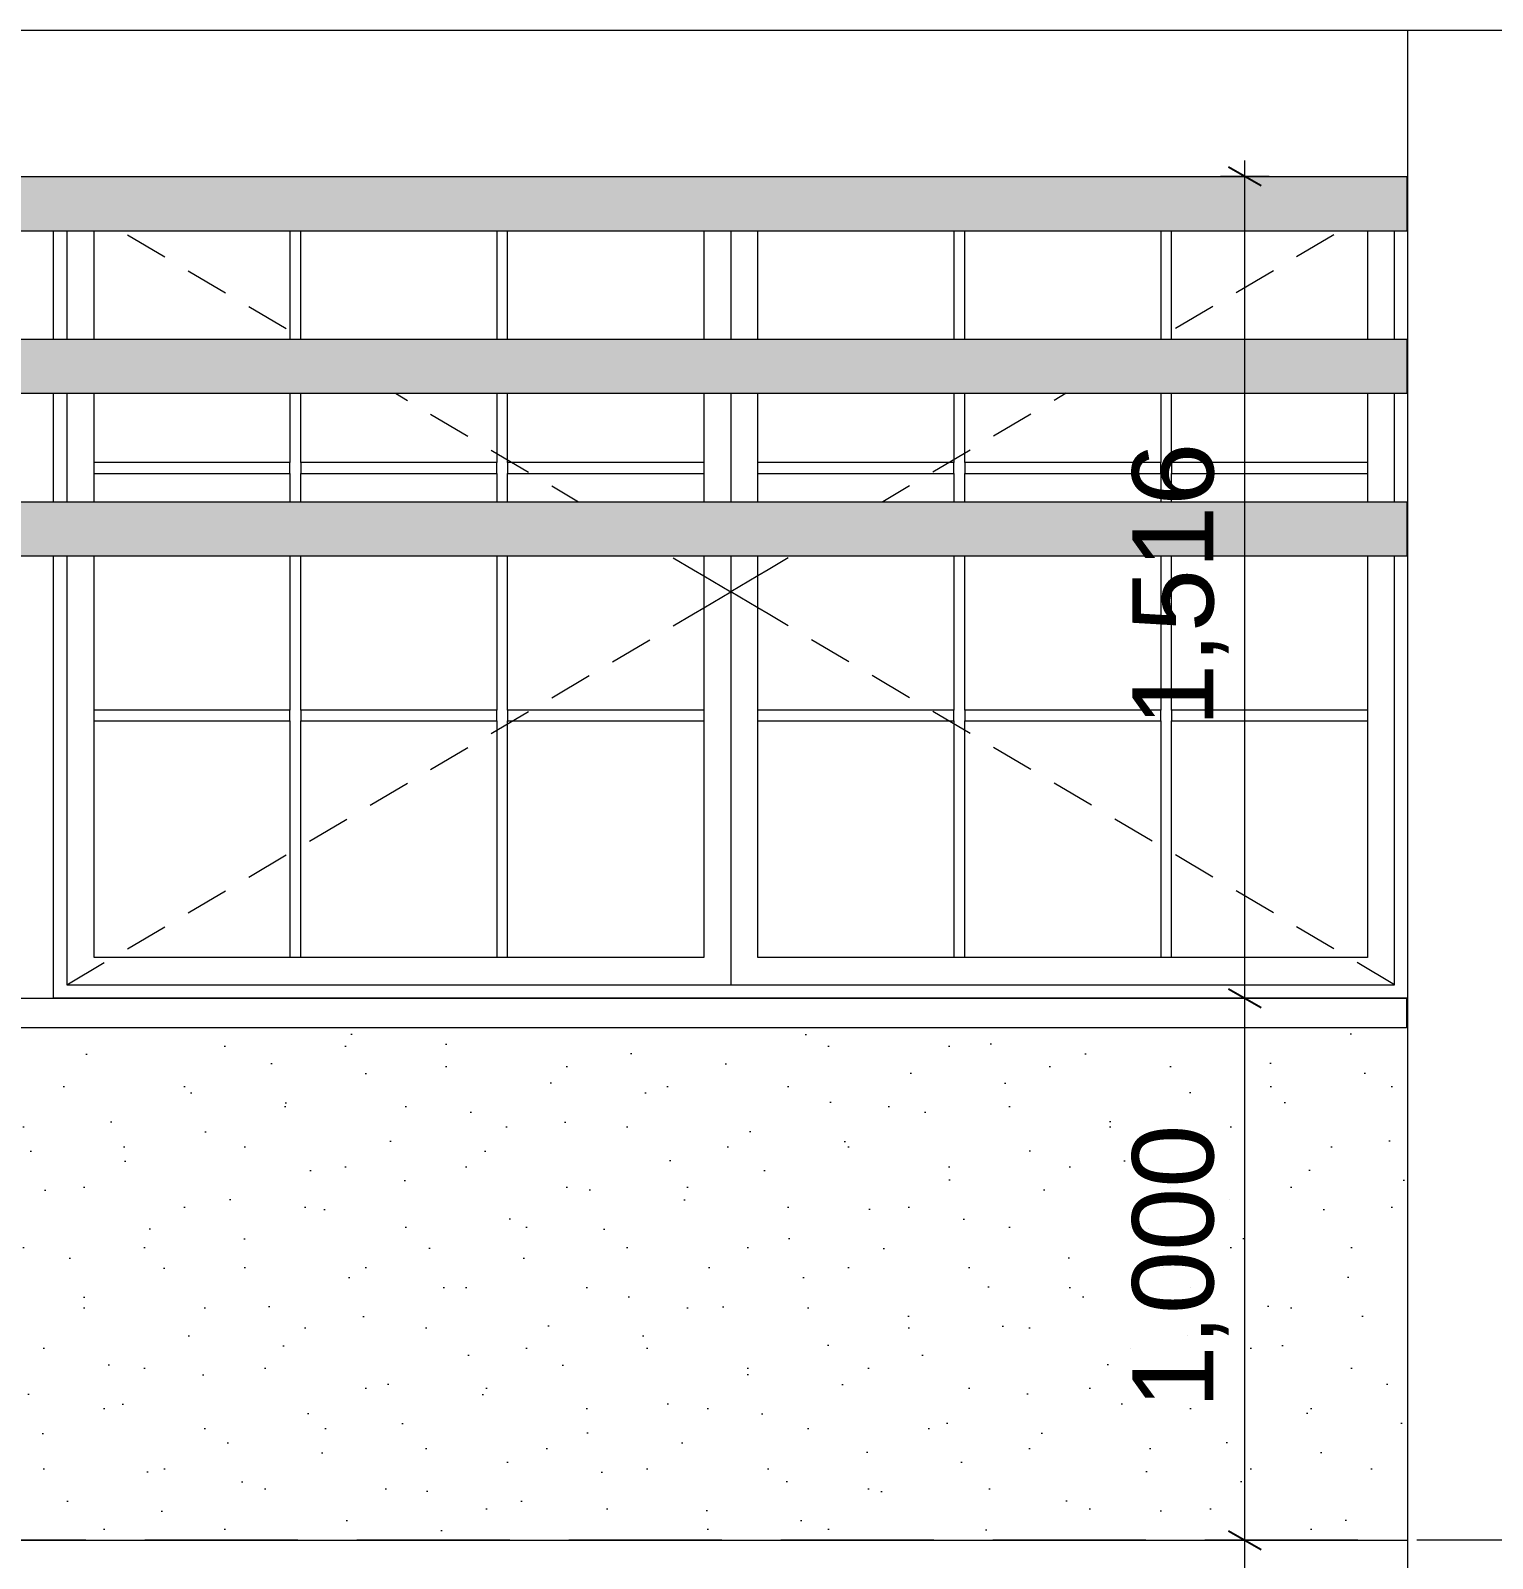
# Model space of a CAD drawing. Header units: millimetres. Extents: x 323482 to 503016, y 8175 to 72038.
# Drawn here: x 458706 to 461403, y 16779 to 19598 of the extents above; entities that cross this region are included whole.
import ezdxf

# ---------------------------------------------------------------- set-up
doc = ezdxf.new("R2010")
doc.units = ezdxf.units.MM
doc.header["$MEASUREMENT"] = 0
doc.linetypes.add('Hidden Line', pattern=[391.222223, 282.222223, -109])
for name, color, linetype, lineweight in [('2D Drafting - General_Pen_No__101', 252, 'Continuous', 13), ('Dimensioning - General_Pen_No__46', 5, 'Continuous', 25), ('Shell - Roof_Pen_No__120', 7, 'Continuous', 13), ('Structural - Bearing_Pen_No__120', 7, 'Continuous', 13)]:
    doc.layers.add(name, color=color, linetype=linetype, lineweight=lineweight)
for name, color, linetype, lineweight, true_color in [('2D Drafting - General_Pen_No__102', 7, 'Continuous', 13, 0xcccccc), ('Dimensioning - General_Pen_No__45', 7, 'Continuous', 25, 0x40a5ff), ('Dimensioning - General_Pen_No__85', 7, 'Continuous', 20, 0x80c2ff), ('Structural - Bearing_Pen_No__83', 7, 'Continuous', 13, 0xff9955)]:
    doc.layers.add(name, color=color, linetype=linetype, lineweight=lineweight, true_color=true_color)
doc.layers.add('Dimensioning - General', color=7, linetype='Continuous')
doc.styles.add('GENERATED_STYLE_1', font='arial.ttf')
doc.dimstyles.new('GENERATED_STYLE__1', dxfattribs={"dimtxt": 150, "dimasz": 45.6, "dimexe": 0.18, "dimexo": 0.0625, "dimgap": 0.09, "dimtad": 1, "dimdec": 0, "dimzin": 0, "dimdsep": 46, "dimtxsty": 'GENERATED_STYLE_1', "dimblk": 'ARROWHEAD_2', "dimblk1": 'ARROWHEAD_2', "dimblk2": 'ARROWHEAD_2', "dimcen": 0.09, "dimse1": 1, "dimse2": 1, "dimclrd": 256, "dimclre": 256, "dimclrt": 5, "dimadec": 0, "dimazin": 0, "dimtfac": 1, "dimtdec": 4, "dimtmove": 0, "dimatfit": 3, "dimfxl": 1, "dimtolj": 1, "dimtzin": 0, "dimarcsym": 0})

# ---------------------------------------------------------------- blocks, each defined once
blk = doc.blocks.new('*D355')
at = {"layer": 'Dimensioning - General_Pen_No__45', "color": 161, "linetype": 'Continuous', "lineweight": 25, "true_color": 0x40a5ff, "transparency": 16777216}
for p, q in [((460916.6, 16829.6), (460976.6, 16794.9)), ((460916.6, 14829.6), (460976.6, 14794.9))]:
    blk.add_line(p, q, dxfattribs=at)
at = {"layer": 'Dimensioning - General_Pen_No__85', "color": 151, "linetype": 'Continuous', "lineweight": 20, "true_color": 0x80c2ff, "transparency": 16777216}
for p, q in [((460991.6, 16812.2), (460901.6, 16812.2)), ((460946.6, 14812.2), (460946.6, 16812.2)), ((460991.6, 14812.2), (460901.6, 14812.2))]:
    blk.add_line(p, q, dxfattribs=at)
at = {"layer": 'Dimensioning - General_Pen_No__46', "color": 5, "lineweight": 25, "transparency": 16777216, "insert": (460916.6, 15554.8), "char_height": 150, "attachment_point": 7, "rotation": 90, "style": 'GENERATED_STYLE_1'}
blk.add_mtext('\\A1;2,000', dxfattribs=at)
blk = doc.blocks.new('ARROWHEAD_2')
at = {"color": 0, "linetype": 'Continuous', "lineweight": 0}
for p, q in [((-0.378, -0.655), (0.378, 0.655)), ((0, 0), (-1, 0))]:
    blk.add_line(p, q, dxfattribs=at)
blk = doc.blocks.new('*D356')
at = {"layer": 'Dimensioning - General_Pen_No__45', "color": 161, "linetype": 'Continuous', "lineweight": 25, "true_color": 0x40a5ff, "transparency": 16777216}
for p, q in [((460916.6, 17829.6), (460976.6, 17794.9)), ((460916.6, 16829.6), (460976.6, 16794.9))]:
    blk.add_line(p, q, dxfattribs=at)
at = {"layer": 'Dimensioning - General_Pen_No__85', "color": 151, "linetype": 'Continuous', "lineweight": 20, "true_color": 0x80c2ff, "transparency": 16777216}
for p, q in [((460991.6, 17812.2), (460901.6, 17812.2)), ((460946.6, 16812.2), (460946.6, 17812.2)), ((460991.6, 16812.2), (460901.6, 16812.2))]:
    blk.add_line(p, q, dxfattribs=at)
at = {"layer": 'Dimensioning - General_Pen_No__46', "color": 5, "lineweight": 25, "transparency": 16777216, "insert": (460916.6, 17054.8), "char_height": 150, "attachment_point": 7, "rotation": 90, "style": 'GENERATED_STYLE_1'}
blk.add_mtext('\\A1;1,000', dxfattribs=at)
blk = doc.blocks.new('*D357')
at = {"layer": 'Dimensioning - General_Pen_No__45', "color": 161, "linetype": 'Continuous', "lineweight": 25, "true_color": 0x40a5ff, "transparency": 16777216}
for p, q in [((460976.6, 19311.2), (460916.6, 19345.8)), ((460916.6, 17829.6), (460976.6, 17794.9))]:
    blk.add_line(p, q, dxfattribs=at)
at = {"layer": 'Dimensioning - General_Pen_No__85', "color": 151, "linetype": 'Continuous', "lineweight": 20, "true_color": 0x80c2ff, "transparency": 16777216}
for p, q in [((460946.6, 19328.5), (460946.6, 19357.8)), ((460991.6, 19328.5), (460901.6, 19328.5)), ((460946.6, 17812.2), (460946.6, 19328.5)), ((460991.6, 17812.2), (460901.6, 17812.2))]:
    blk.add_line(p, q, dxfattribs=at)
at = {"layer": 'Dimensioning - General_Pen_No__46', "color": 5, "lineweight": 25, "transparency": 16777216, "insert": (460916.6, 18313), "char_height": 150, "attachment_point": 7, "rotation": 90, "style": 'GENERATED_STYLE_1'}
blk.add_mtext('\\A1;1,516', dxfattribs=at)

msp = doc.modelspace()

# ---------------------------------------------------------------- hatches: boundary and pattern name
at = {"layer": '2D Drafting - General_Pen_No__101', "linetype": 'Continuous', "lineweight": 13}
h = msp.add_hatch(dxfattribs=at)
h.set_pattern_fill('RENDER', color=252, style=0, pattern_type=2)
h.set_pattern_definition([(45, (0, 350), (-111.36932, 111.36932), [0, -105, 0, -157.5]), (110, (350, 350), (148.00159, 53.86817), [0, -77, 0, -133])])
h.paths.add_polyline_path([(455896.6, 17757.5), (461247.2, 17757.5), (461247.2, 16812.2), (455896.6, 16812.2)])
at = {"layer": '2D Drafting - General_Pen_No__102', "linetype": 'Continuous', "lineweight": 0, "true_color": 0xcccccc}
for points in [[(461245.9, 19328.5), (455895.7, 19328.5), (455895.7, 19228.5), (461245.9, 19228.5)], [(461245.9, 19028.5), (455895.7, 19028.5), (455895.7, 18928.5), (461245.9, 18928.5)], [(461245.9, 18728.5), (455895.7, 18728.5), (455895.7, 18628.5), (461245.9, 18628.5)]]:
    msp.add_hatch(color=254, dxfattribs=at).paths.add_polyline_path(points)

# ---------------------------------------------------------------- linework, layer by layer
at = {"layer": 'Shell - Roof_Pen_No__120', "color": 7, "linetype": 'Continuous', "lineweight": 13}
msp.add_line((475295.4, 19597.9), (449848.4, 19597.9), dxfattribs=at)
at = {"layer": 'Structural - Bearing_Pen_No__120', "color": 7, "linetype": 'Continuous', "lineweight": 13}
for p, q in [((461247.2, 16812.2), (461247.2, 19597.9)), ((455895.7, 19328.5), (461245.9, 19328.5)), ((461245.9, 19228.5), (461245.9, 19328.5)), ((461245.9, 19312.2), (461247.2, 19312.2)), ((455895.7, 19228.5), (461245.9, 19228.5)), ((458748, 19028.5), (458748, 19228.5)), ((458773, 19228.5), (458773, 19028.5)), ((458823, 19028.5), (458823, 19228.5)), ((459184.6, 19228.5), (459184.6, 19028.5)), ((459204.6, 19028.5), (459204.6, 19228.5)), ((459566.3, 19228.5), (459566.3, 19028.5)), ((459586.3, 19028.5), (459586.3, 19228.5)), ((459948, 19228.5), (459948, 19028.5)), ((459998, 19228.5), (459998, 19028.5)), ((460048, 19028.5), (460048, 19228.5)), ((460409.6, 19228.5), (460409.6, 19028.5)), ((460429.6, 19028.5), (460429.6, 19228.5)), ((460791.3, 19228.5), (460791.3, 19028.5)), ((460811.3, 19028.5), (460811.3, 19228.5)), ((461173, 19228.5), (461173, 19028.5)), ((461223, 19028.5), (461223, 19228.5)), ((458884.8, 19221), (458953.7, 19180.3)), ((461111.1, 19221), (461042.2, 19180.3)), ((458996.7, 19154.8), (459065.6, 19114.1)), ((460999.2, 19154.8), (460930.4, 19114.1)), ((459108.6, 19088.6), (459177.4, 19047.9)), ((460887.3, 19088.6), (460818.5, 19047.9)), ((455895.7, 19028.5), (461245.9, 19028.5)), ((461245.9, 18928.5), (461245.9, 19028.5)), ((455895.7, 18928.5), (461245.9, 18928.5)), ((458748, 18728.5), (458748, 18928.5)), ((458773, 18928.5), (458773, 18728.5)), ((458823, 18728.5), (458823, 18928.5)), ((459184.6, 18928.5), (459184.6, 18800.6)), ((459204.6, 18800.6), (459204.6, 18928.5)), ((459379.1, 18928.5), (459401.2, 18915.4)), ((459566.3, 18928.5), (459566.3, 18800.6)), ((459586.3, 18800.6), (459586.3, 18928.5)), ((459948, 18928.5), (459948, 18728.5)), ((459998, 18928.5), (459998, 18728.5)), ((460048, 18728.5), (460048, 18928.5)), ((460409.6, 18928.5), (460409.6, 18800.6)), ((460429.6, 18800.6), (460429.6, 18928.5)), ((460616.8, 18928.5), (460594.7, 18915.4)), ((460791.3, 18928.5), (460791.3, 18800.6)), ((460811.3, 18800.6), (460811.3, 18928.5)), ((461173, 18928.5), (461173, 18728.5)), ((461223, 18728.5), (461223, 18928.5)), ((459444.2, 18890), (459513.1, 18849.2)), ((460551.7, 18890), (460482.9, 18849.2)), ((459556.1, 18823.7), (459624.9, 18783)), ((460439.8, 18823.7), (460371, 18783)), ((459184.6, 18800.6), (458823, 18800.6)), ((458823, 18780.6), (459184.6, 18780.6)), ((459184.6, 18780.6), (459184.6, 18800.6)), ((459184.6, 18780.6), (459184.6, 18728.5)), ((459566.3, 18800.6), (459204.6, 18800.6)), ((459204.6, 18800.6), (459204.6, 18780.6)), ((459204.6, 18728.5), (459204.6, 18780.6)), ((459204.6, 18780.6), (459566.3, 18780.6)), ((459566.3, 18780.6), (459566.3, 18800.6)), ((459566.3, 18780.6), (459566.3, 18728.5)), ((459948, 18800.6), (459586.3, 18800.6)), ((459586.3, 18800.6), (459586.3, 18780.6)), ((459586.3, 18728.5), (459586.3, 18780.6)), ((459586.3, 18780.6), (459948, 18780.6)), ((460409.6, 18800.6), (460048, 18800.6)), ((460048, 18780.6), (460409.6, 18780.6)), ((460409.6, 18780.6), (460409.6, 18800.6)), ((460409.6, 18780.6), (460409.6, 18728.5)), ((460791.3, 18800.6), (460429.6, 18800.6)), ((460429.6, 18800.6), (460429.6, 18780.6)), ((460429.6, 18728.5), (460429.6, 18780.6)), ((460429.6, 18780.6), (460791.3, 18780.6)), ((460791.3, 18780.6), (460791.3, 18800.6)), ((460791.3, 18780.6), (460791.3, 18728.5)), ((461173, 18800.6), (460811.3, 18800.6)), ((460811.3, 18800.6), (460811.3, 18780.6)), ((460811.3, 18728.5), (460811.3, 18780.6)), ((460811.3, 18780.6), (461173, 18780.6)), ((459668, 18757.5), (459717.1, 18728.5)), ((460328, 18757.5), (460278.9, 18728.5)), ((455895.7, 18728.5), (461245.9, 18728.5)), ((461245.9, 18628.5), (461245.9, 18728.5)), ((455895.7, 18628.5), (461245.9, 18628.5)), ((458748, 17812.2), (458748, 18628.5)), ((458773, 18628.5), (458773, 17887.2)), ((458823, 17887.2), (458823, 18628.5)), ((459184.6, 18628.5), (459184.6, 18343.9)), ((459204.6, 18343.9), (459204.6, 18628.5)), ((459566.3, 18628.5), (459566.3, 18343.9)), ((459586.3, 18343.9), (459586.3, 18628.5)), ((459891.7, 18625.1), (459929.1, 18603)), ((459948, 18628.5), (459948, 17887.2)), ((459998, 18628.5), (459998, 17887.2)), ((460048, 17887.2), (460048, 18628.5)), ((460104.2, 18625.1), (460066.8, 18603)), ((460409.6, 18628.5), (460409.6, 18343.9)), ((460429.6, 18343.9), (460429.6, 18628.5)), ((460791.3, 18628.5), (460791.3, 18343.9)), ((460811.3, 18343.9), (460811.3, 18628.5)), ((461173, 18628.5), (461173, 17887.2)), ((461223, 17887.2), (461223, 18628.5)), ((459929.1, 18603), (459948, 18591.8)), ((459948, 18591.8), (459998, 18562.2)), ((460048, 18591.8), (459998, 18562.2)), ((460066.8, 18603), (460048, 18591.8)), ((459948, 18532.6), (459998, 18562.2)), ((460048, 18532.6), (459998, 18562.2)), ((459929.1, 18521.5), (459948, 18532.6)), ((460066.8, 18521.5), (460048, 18532.6)), ((459891.7, 18499.3), (459929.1, 18521.5)), ((460104.2, 18499.3), (460066.8, 18521.5)), ((459779.8, 18433.1), (459848.7, 18473.9)), ((460216.1, 18433.1), (460147.2, 18473.9)), ((459668, 18366.9), (459736.8, 18407.7)), ((460328, 18366.9), (460259.1, 18407.7)), ((459184.6, 18343.9), (458823, 18343.9)), ((459184.6, 18323.9), (459184.6, 18343.9)), ((459566.3, 18343.9), (459204.6, 18343.9)), ((459204.6, 18343.9), (459204.6, 18323.9)), ((459556.1, 18300.7), (459624.9, 18341.5)), ((459566.3, 18323.9), (459566.3, 18343.9)), ((459948, 18343.9), (459586.3, 18343.9)), ((459586.3, 18343.9), (459586.3, 18323.9)), ((460409.6, 18343.9), (460048, 18343.9)), ((460439.8, 18300.7), (460371, 18341.5)), ((460409.6, 18323.9), (460409.6, 18343.9)), ((460791.3, 18343.9), (460429.6, 18343.9)), ((460429.6, 18343.9), (460429.6, 18323.9)), ((460791.3, 18323.9), (460791.3, 18343.9)), ((461173, 18343.9), (460811.3, 18343.9)), ((460811.3, 18343.9), (460811.3, 18323.9)), ((458823, 18323.9), (459184.6, 18323.9)), ((459184.6, 18323.9), (459184.6, 17887.2)), ((459204.6, 17887.2), (459204.6, 18323.9)), ((459204.6, 18323.9), (459566.3, 18323.9)), ((459566.3, 18323.9), (459566.3, 17887.2)), ((459586.3, 17887.2), (459586.3, 18323.9)), ((459586.3, 18323.9), (459948, 18323.9)), ((460048, 18323.9), (460409.6, 18323.9)), ((460409.6, 18323.9), (460409.6, 17887.2)), ((460429.6, 17887.2), (460429.6, 18323.9)), ((460429.6, 18323.9), (460791.3, 18323.9)), ((460791.3, 18323.9), (460791.3, 17887.2)), ((460811.3, 17887.2), (460811.3, 18323.9)), ((460811.3, 18323.9), (461173, 18323.9)), ((459444.2, 18234.5), (459513.1, 18275.2)), ((460551.7, 18234.5), (460482.9, 18275.2)), ((459332.3, 18168.3), (459401.2, 18209)), ((460663.6, 18168.3), (460594.7, 18209)), ((459220.5, 18102.1), (459289.3, 18142.8)), ((460775.5, 18102.1), (460706.6, 18142.8)), ((459108.6, 18035.9), (459177.4, 18076.6)), ((460887.3, 18035.9), (460818.5, 18076.6)), ((458996.7, 17969.7), (459065.6, 18010.4)), ((460999.2, 17969.7), (460930.4, 18010.4)), ((458884.8, 17903.4), (458953.7, 17944.2)), ((461111.1, 17903.4), (461042.2, 17944.2)), ((458773, 17887.2), (458773, 17837.2)), ((458773, 17837.2), (458841.8, 17878)), ((459948, 17887.2), (458823, 17887.2)), ((459998, 17887.2), (459998, 17837.2)), ((461173, 17887.2), (460048, 17887.2)), ((461223, 17837.2), (461154.1, 17878)), ((461223, 17837.2), (461223, 17887.2)), ((458773, 17837.2), (459998, 17837.2)), ((459998, 17837.2), (461223, 17837.2)), ((455896.6, 17812.2), (461245.1, 17812.2)), ((461247.2, 17812.2), (458748, 17812.2)), ((461245.1, 17812.2), (461245.1, 17757.5)), ((461245.1, 17757.5), (455896.6, 17757.5)), ((455897.1, 16812.2), (461247.2, 16812.2)), ((461247.2, 13812.2), (461247.2, 16812.2))]:
    msp.add_line(p, q, dxfattribs=at)
at = {"layer": 'Structural - Bearing_Pen_No__83', "color": 21, "linetype": 'Hidden Line', "lineweight": 13, "true_color": 0xff9955}
msp.add_line((503016, 16812.2), (447887.3, 16812.2), dxfattribs=at)

# ---------------------------------------------------------------- dimensions: what is measured, and where the dimension line sits
at = {"layer": 'Dimensioning - General', "color": 151, "linetype": 'Continuous', "lineweight": 20, "true_color": 0x80c2ff}
for base, p1, p2, picture, middle in [((460946.6, 19328.5), (461245.1, 17812.2), (461245.9, 19328.5), '*D357', (460841.6, 18577.9)), ((460946.6, 17812.2), (461370.9, 16812.2), (461245.1, 17812.2), '*D356', (460841.6, 17319.8)), ((460946.6, 16812.2), (461245.1, 14812.2), (461370.9, 16812.2), '*D355', (460841.6, 15819.8))]:
    dim = msp.add_linear_dim(base=base, p1=p1, p2=p2, angle=90, dimstyle='GENERATED_STYLE__1', dxfattribs=at)
    dim.commit()
    dim.dimension.update_dxf_attribs({"geometry": picture, "text_midpoint": middle, "dimtype": 160, "text_rotation": 90})

doc.saveas('drawing.dxf')
